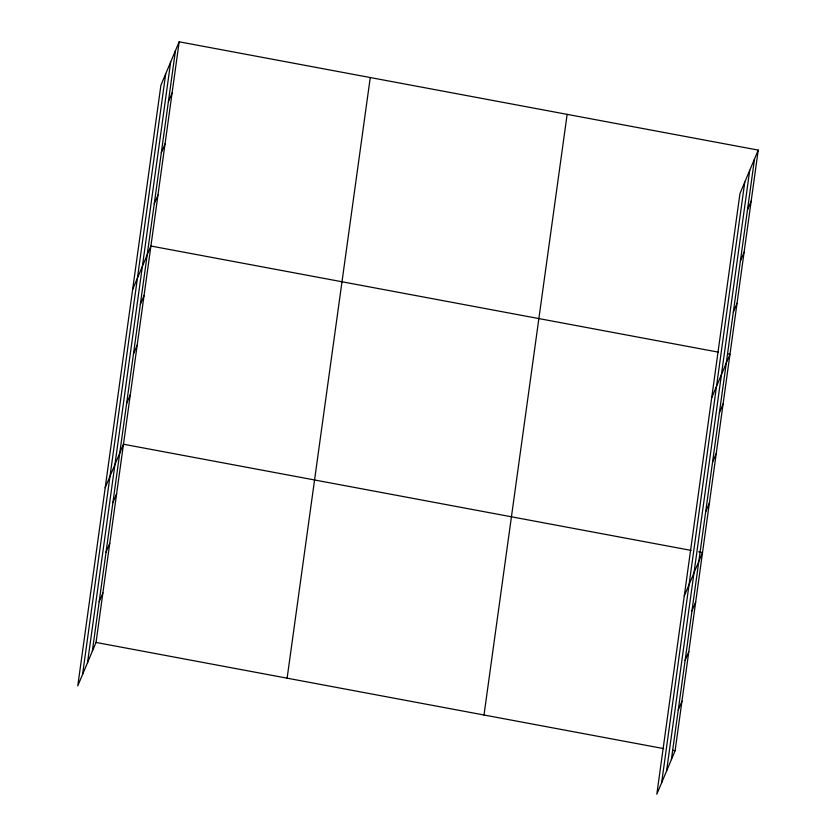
<?xml version="1.0" encoding="UTF-8"?>
<svg xmlns="http://www.w3.org/2000/svg" width="836" height="836" viewBox="0 0 836 836"><rect width="100%" height="100%" fill="white"/><g stroke="black" fill="none" stroke-linecap="round" stroke-linejoin="round"><path stroke-width="1.25" d="M82.565 674.474L165.706 73.829M87.519 662.708L170.659 62.063M92.315 651.286L175.456 50.63M179.176 41.8L160.909 85.251L77.769 685.896L96.035 642.445L179.176 41.8L758.231 150.104L675.091 750.749L656.824 794.2L739.964 193.555L758.231 150.104M287.124 678.184L370.264 77.539M484.002 715.01L567.142 114.365M661.631 782.778L744.771 182.133M666.574 771.001L749.714 170.356M671.381 759.579L754.521 158.934M168.391 101.689L172.111 92.859M161.327 152.748L165.037 143.907M154.263 203.796L157.973 194.966M132.642 289.475L150.908 246.024L718.5 352.175M140.333 304.409L144.043 295.568M133.478 353.962L137.188 345.122M126.612 403.516L130.332 394.676M105.2 487.691L123.467 444.229L691.069 550.391M112.891 502.624L116.612 493.783M106.036 552.178L109.746 543.337M99.181 601.732L102.891 592.891M747.457 209.993L751.167 201.152M740.382 261.041L744.103 252.211M733.318 312.1L737.038 303.259M711.697 397.769L729.964 354.318L727.414 353.837M719.399 412.702L723.109 403.872M712.533 462.256L716.253 453.425M705.678 511.81L709.388 502.979M684.266 595.984L702.533 552.533L698.708 551.812M691.957 610.917L695.667 602.087M685.102 660.471L688.812 651.641M678.236 710.025L681.957 701.195M96.035 642.445L663.627 748.596M672.541 750.268L675.091 750.749"/></g></svg>
